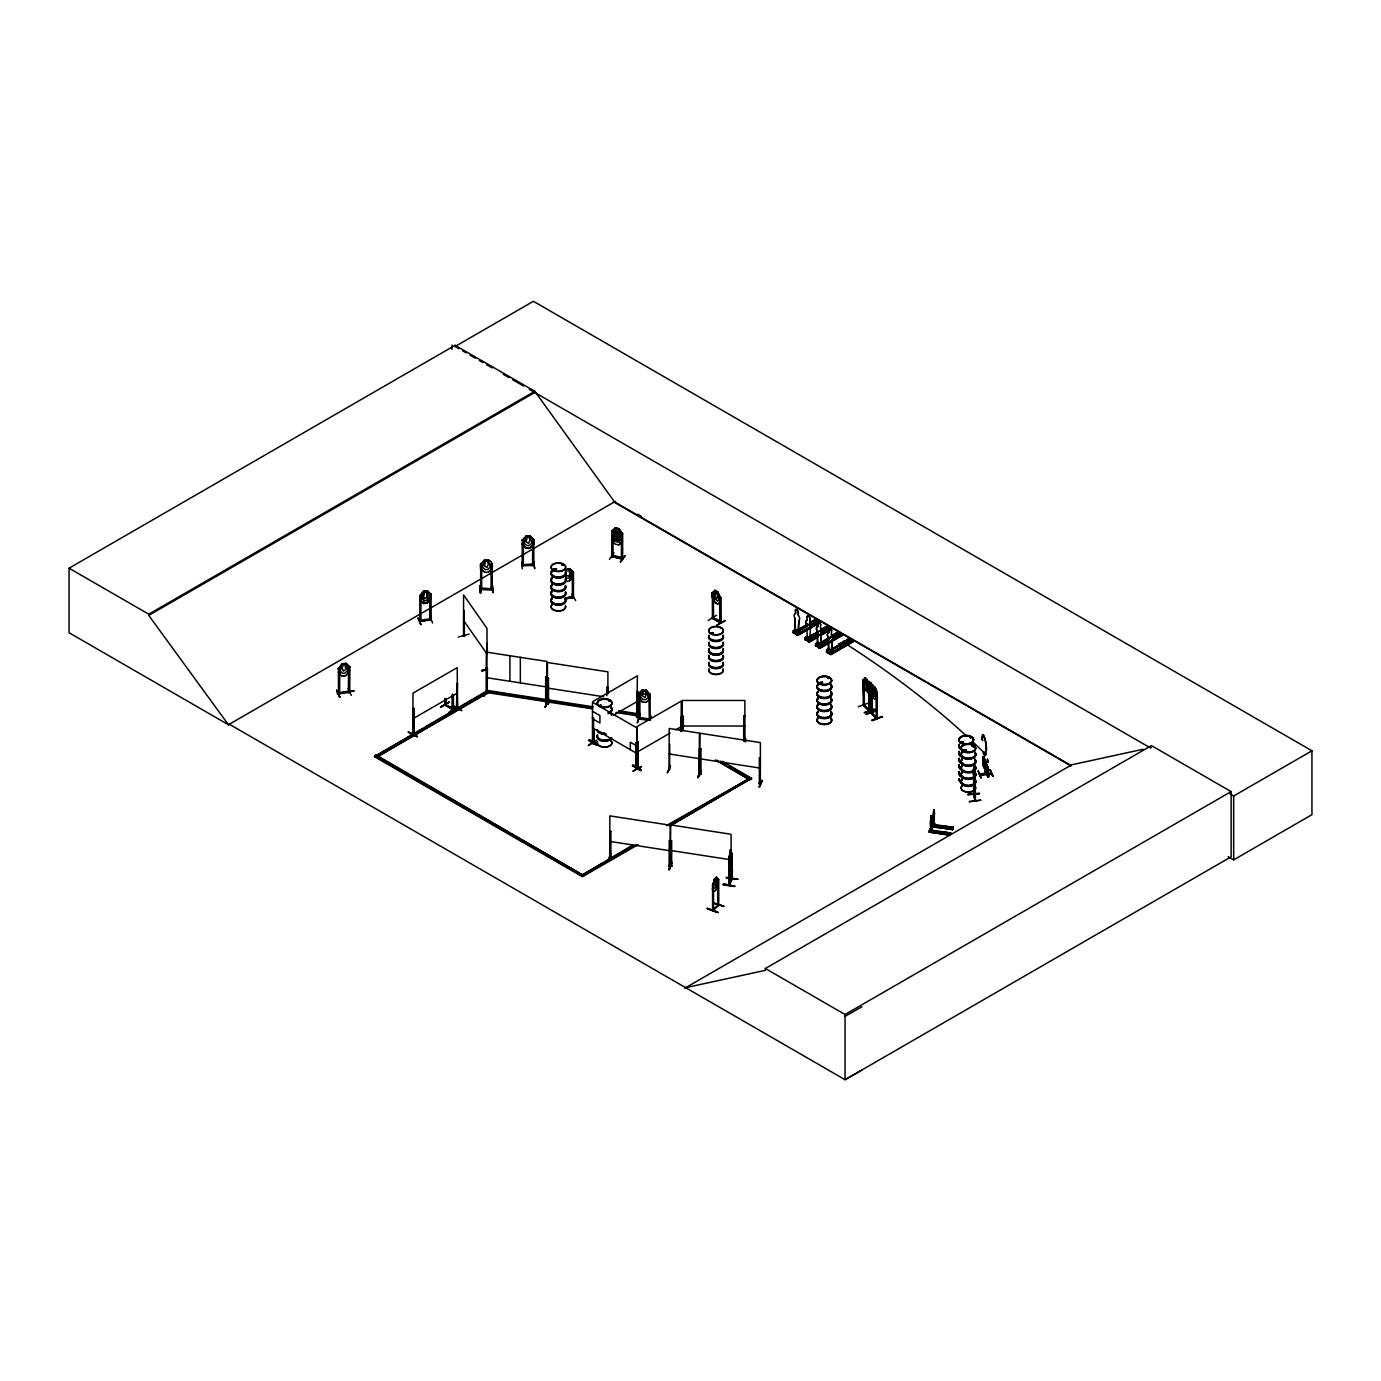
<?xml version="1.0" encoding="UTF-8"?>
<svg xmlns="http://www.w3.org/2000/svg" width="1381" height="1381" viewBox="0 0 1381 1381"><rect width="100%" height="100%" fill="white"/><g stroke="black" fill="none" stroke-linecap="round" stroke-linejoin="round"><path stroke-width="1.5" d="M973.657 769.959L974.002 766.938L973.691 795.093L973.57 769.269M931.657 818.501L931.571 829.843L931.467 815.446M933.349 825.648L934.35 814.341M934.195 824.215L934.35 813.236M973.536 794.351L974.123 794.04M929.914 829.584C930.276 828.652 929.465 829.808 930.242 829.929L950.784 833.192L930.086 830.516M930.224 829.377L931.001 829.36M932.313 823.956C936.025 822.783 932.848 823.525 932.814 823.887M932.21 825.51L932.21 823.508L933.314 824.043M929.914 829.48L930.086 828.635M930.552 822.316L930.759 817.12M930.708 829.446L932.33 829.152L932.33 830.257M932.658 823.456L932.693 824.871L953.045 828.307L953.322 827.236L951.25 826.926L950.232 829.101M933.176 816.672L933.849 810.008M870.962 712.993L870.979 687.306L871.929 687.824M798.132 632.619L798.874 620.535A3.919 2.261 60 0 0 798.304 615.184L798.304 611.731L798.304 615.184M798.304 632.515L798.874 620.535M809.767 639.334L810.509 627.25A3.919 2.261 60 0 0 809.939 621.899L809.939 618.446A1.951 1.122 60 0 0 808.558 616.064A1.951 1.122 60 0 0 807.177 616.858L807.005 616.962A1.951 1.122 60 0 1 808.386 616.15A1.951 1.122 60 0 1 809.767 618.55L809.767 622.002A3.919 2.261 60 0 1 810.336 627.354M820.487 645.531L821.056 633.551A3.919 2.261 60 0 0 820.487 628.182L820.659 624.644A1.951 1.122 60 0 0 819.278 622.244A1.951 1.122 60 0 0 817.897 623.038L817.897 626.491A3.919 2.261 60 0 0 817.328 631.186L817.897 644.254L819.123 643.287M820.659 645.428L821.229 633.447A3.919 2.261 60 0 0 820.659 628.096L820.487 628.182M831.431 651.849L832.001 639.869A3.919 2.261 60 0 0 831.431 634.518L831.604 630.962A1.951 1.122 60 0 0 830.223 628.562A1.951 1.122 60 0 0 828.842 629.356L828.842 632.809A3.919 2.261 60 0 0 828.272 637.504L829.17 650.468M831.431 634.518L831.604 634.414A3.919 2.261 60 0 1 832.173 639.766L831.604 651.746L827.944 649.433M984.618 761.88L984.981 774.344L985.102 762.433M984.929 774.292L985.343 760.292L984.86 762.208M973.881 771.064L974.175 768.319M720.174 621.519C702.152 614.338 724.507 620.518 719.76 622.676L719.639 596.713L720.623 597.49M729.72 857.515L730.048 853.32M339.657 668.335L338.466 668.542M612.698 531.271L611.628 531.012L615.287 527.784L618.93 528.681L622.486 533.687M421.153 595.625L419.841 595.643L419.824 621.45L420.998 620.104M430.216 594.158L430.233 620.052L429.974 594.21L431.01 594.072L431.269 598.37L427.454 602.962L423.604 603.514L419.772 599.941L423.674 603.411M731.447 878.385C734.088 876.538 726.734 886.498 729.651 884.686L730.169 853.337M728.892 884.289L732.068 878.471M728.771 863.643L729.841 865.628L730.825 851.248L729.254 858.568L729.254 885.359L732.293 878.851L732.189 853.32M723.23 884.807L734.744 886.188L723.385 883.944M734.571 886.516L723.23 884.824M931.243 815.653L930.742 817.414M930.587 821.712L930.759 820.383M713.563 909.268C709.057 913.307 721.642 902.363 717.792 904.503M796.802 630.375L795.335 631.549L794.886 630.616M806.677 637.418L807.125 638.264L806.936 637.262M816.982 643.736L819.071 643.667L817.207 643.684M829.17 650.054L828.03 649.83M828.41 649.899L830.016 650.054M795.249 631.514C796.216 627.44 795.767 637.211 796.112 630.806L794.852 630.081L794.852 632.878L796.112 633.603M795.629 631.376L796.043 630.72M796.026 631.082L796.509 629.995L796.06 630.841M806.797 638.177L808.437 637.09M807.264 638.108L807.522 637.055M807.989 636.865L807.747 640.335L806.487 639.593L806.487 636.796L806.28 639.714M817.259 643.839L818.398 643.995M463.93 635.692L464.448 635.588M463.964 610.367L464.448 636.52L463.481 636.037L464.413 635.881M730.687 857.135L730.048 860.121L729.72 859.293M973.501 794.489L974.969 801.066L974.813 774.845M974.813 800.393L975.418 801.015L975.228 774.81M975.349 775.414L973.881 766.938L974.019 794.455L975.4 799.962M728.805 885.135L728.771 859.655L729.841 853.475M729.859 853.544L728.736 859.69M730.704 863.384L731.792 857.169M983.168 756.684L983.738 765.972M983.427 757.323L983.479 765.454L983.997 757.254M929.378 832.07L949.99 834.935M952.597 829.342L931.778 826.908L932.054 826.062L952.579 829.377M932.572 825.148L953.322 827.461L932.779 824.25L931.795 826.891M949.662 835.66L950.715 832.881L948.626 832.553L947.625 834.745M932.002 831.103L950.456 833.917L950.715 832.881M952.251 830.067L952.527 829.221L932.123 826.149M713.528 909.509L718.776 905.038L718.69 879.473L716.342 877.108L714.357 879.093L713.425 884.099L713.563 910.269L712.596 909.63M974.347 775.052L973.881 772.859M707.573 908.974C739.456 920.16 685.149 900.516 717.775 911.943M717.723 912.427L707.624 908.543M933.452 810.82L933.78 809.836M933.521 811.804L933.193 817.172M865.904 678.848L865.179 683.491L866.439 686.34L867.095 685.408M863.885 704.293L863.263 705.277L868.942 711.025C871.687 706.52 865.197 684.493 870.289 683.371L870.945 687.479L872.93 685.2L870.859 687.341M869.063 711.042L869.167 711.111C874.933 701.824 860.432 657.494 870.617 692.623L871.894 691.467C870.168 664.762 873.016 710.576 873.603 686.495M712.976 884.203L712.872 910.821L718.672 905.09M553.798 569.645L553.367 569.645A7.319 4.229 0 0 1 556.474 568.627M553.47 569.697L554.765 570.129L554.489 568.92M599.596 705.708L600.234 705.104L599.924 706.174M608.589 700.771L609.159 700.478M711.042 633.119L713.269 632.947M720.14 627.906L720.571 628.269M819.382 683.232L820.677 682.318L821.471 683.405M819.865 682.559L820.124 683.44M828.048 678.434L829.17 678.071M840.528 644.495L840.856 645.497M843.049 645.151L842.445 644.047L840.856 644.426M941.549 832.001L941.031 832.916M961.4 742.115L963.161 742.719M943.948 827.461L943.775 826.494M942.533 832.916L941.031 832.415M963.213 742.063L962.592 741.683M966.286 750.159A7.423 4.281 0 0 1 964.37 750.004L963.334 750.832A7.319 4.229 0 0 1 966.458 749.814M965.215 751.16L965.267 751.299M965.561 751.005L963.662 750.366M970.049 737.851L970.601 737.886M970.256 737.609L970.688 737.35M972.207 746.361L972.656 745.533L972.828 746.465M638.661 693.694L642.441 689.827L646.377 690.137L650.244 694.557L650.244 698.613M638.678 697.612L642.424 702.066L646.377 702.29M642.441 689.827L640.577 696.887L643.132 699.494L645.669 699.684L648.19 697.474L646.377 690.137M643.736 690.638L645.013 690.742L646.308 694.298L645.013 697.543L642.493 695.782L643.753 690.569M646.308 702.187L650.261 698.544M642.493 689.948L638.54 693.659L650.261 694.488M983.22 756.684L988.175 768.181L983.669 756.425M983.22 765.195C997.065 795.266 979.284 759.343 984.066 765.765M638.851 719.225L650.278 719.829L638.626 719.156L638.799 693.383L639.904 693.607L639.921 719.259L639.748 718.016L638.626 718.224L650.175 718.931M639.386 715.548C634.172 731.826 640.111 716.394 639.368 716.118L615.961 712.492M639.869 718.034L650.071 718.845L650.106 720.14L650.175 694.298L649.174 694.505M648.966 694.488L649.277 719.708M650.347 719.501L651.159 716.152M670.527 766.248L667.265 772.842L670.268 766.3M731.36 853.458L731.498 879.473M973.881 779.091L974.365 781.37L974.951 779.454M458.268 637.055L469.143 634.069M795.888 630.34L794.99 631.272M835.729 633.43C847.986 638.937 829.739 634.017 838.025 632.101L842.514 635.381L819.969 648.362L815.567 645.393L815.567 643.736L817.845 642.424L818.277 646.636L817.949 643.563L819.019 643.581M829.221 650.261C828.565 658.444 831.725 644.927 826.511 650.054L827.34 652.419M829.152 649.709L829.653 649.363M930.915 816.119L931.571 818.277M930.224 830.085L929.292 832.277M408.396 732.275C435.671 745.533 390.478 722.349 416.786 736.936M588.617 740.44C606.294 752.766 592.57 737.696 588.617 740.458M588.996 740.147L597.421 744.946M632.394 765.747C636.209 762.778 650.158 778.28 632.446 765.644M868.045 684.596L869.012 681.575M871.894 688.394L872.965 685.339M566.02 573.408L567.228 569.732L568.454 569.524L569.697 572.77M712.51 889.191L714.357 879.093L716.446 877.142L717.274 883.288L714.702 888.276L713.425 887.137M712.596 910.562L712.579 885.1L714.495 879.196M423.674 595.435L424.865 591.741M929.568 829.411L929.586 831.138M828.79 649.847L828.79 650.762M858.343 706.744L868.563 702.964M866.094 714.012L876.21 710.973M616.496 528.716L615.305 533.739L617.635 535.88L618.826 534.602L617.67 529.009M616.444 532.842L615.305 537.796L617.635 539.936L618.826 536.881L617.635 533.135L616.392 532.911M573.443 596.678C571.32 596.04 572.666 598.767 572.355 596.903M573.46 597.576L573.46 571.993L569.714 568.592L565.917 569.265L565.951 581.487L569.749 580.814L573.339 576.032M807.143 637.297L805.175 639.058L805.175 637.729L807.453 636.417M338.466 693.158C379.93 687.98 325.502 692.969 339.605 693.918M349.686 692.347L338.259 693.849L339.243 693.659M342.091 663.898L340.33 671.373L342.816 673.393L345.302 673.013L347.753 670.217L345.923 663.294L342.091 663.898L338.31 668.525M423.57 591.292L421.792 598.75L424.295 600.804L426.798 600.442L429.249 597.68L429.249 594.641L427.437 590.74L423.57 591.292L419.772 595.902L423.604 591.361L427.454 590.809L431.269 594.313L430.285 594.451M729.168 859.086L729.013 884.686M487.269 667.99L486.233 667.834L487.269 667.99L487.234 693.59L487.372 667.765M484.075 696.387L487.562 689.879M487.389 692.899L486.388 692.209L487.493 693.331L486.147 693.4L486.336 652.091L546.79 661.43L546.807 702.756L545.909 702.308M545.668 677.035L546.79 676.966L545.668 677.035L545.668 702.584L546.911 702.532L545.909 701.41M547.325 703.844L547.446 678.019L548.464 678.175L548.481 703.965M548.464 678.175L547.342 678.244M545.564 701.669L546.911 701.6M548.671 700.236C537.692 722.522 556.923 683.647 545.184 706.796M547.446 703.844L548.585 703.74L547.342 703.792L547.446 662.483L607.899 671.839L607.899 693.521M548.481 703.309L547.239 702.877M606.863 687.22L607.899 687.375L606.863 687.22L606.76 695.644M670.32 840.753L670.182 866.595L670.32 825.234L609.867 815.878L609.729 857.238L609.867 831.414L610.885 831.552L610.903 857.359L609.901 856.013M610.885 831.552L609.763 831.638M610.592 853.613L608.123 860.19M609.66 856.272L610.885 856.185M760.292 783.579L759.136 783.717L760.344 783.942L760.379 742.581L699.925 733.242L699.787 774.603L699.925 748.761L700.944 748.916L700.961 774.05M700.944 748.916L699.822 748.985M670.527 840.666C674.118 840.649 666.902 840.546 670.217 840.977M697.698 777.538L701.168 770.598M701.237 770.598L698.199 777.538M699.925 773.653L700.944 773.533M669.06 865.697L671.667 865.455M668.974 869.357L671.943 862.814M668.887 868.856L671.943 862.279L668.991 869.65M669.509 869.754L671.787 862.711M670.51 865.041L671.667 866.388L671.649 840.597M759.343 757.962L760.379 758.117L759.343 757.962L759.343 783.787M817.897 644.392L818.122 643.546M762.536 780.558L758.963 787.066L762.019 780.438M762.088 780.472L759.585 787.153M730.963 850.023L729.945 849.867L729.945 853.976M726.354 877.919L737.868 879.265L726.51 877.505M729.928 874.242L731.084 875.589L731.067 860.052M729.72 878.247L732.62 871.67M726.371 877.384L737.851 879.231M431.01 594.072L431.217 619.827L430.233 619.12M449.084 702.394L440.435 707.003M708.211 620.466L716.584 615.27M669.612 769.821L669.716 744.031M699.321 748.865L699.218 774.482L699.425 733.121L669.198 728.443L669.112 769.821M697.957 777.106L700.944 770.512M701.237 771.133L697.647 777.589L700.927 771.03M336.705 690.241L339.812 697.267L336.774 690.189M336.671 690.655L339.812 697.267M588.41 745.619L596.661 740.268L588.41 745.101M592.535 708.073L488.253 691.933L377.617 756.615L488.253 692.744L488.839 690.673L593.14 706.796M425.78 726.941L486.63 691.812L488.253 692.744L488.839 690.673M639.368 716.118L639.955 714.84L620.811 711.888M929.309 830.844L931.398 831.155L929.309 830.844L929.24 832.122L949.835 835.281M931.571 829.843L930.742 831.276L930.431 822.783M933.936 825.7L931.933 825.199L931.847 826.477L952.476 829.601M932.244 830.205L931.312 832.432L931.398 831.155M934.868 824.578L933.936 826.805L934.005 825.527M943.327 831.949L941.238 831.414L940.237 833.589M945.933 826.321L943.862 825.769L942.843 827.961M943.327 831.742L942.308 833.917M945.933 826.097L944.915 828.272M947.245 832.57L945.174 832.018L944.155 834.21M949.852 826.926L947.78 826.39L946.762 828.565M947.245 832.346L946.227 834.521M949.852 826.701L948.851 828.893M952.389 829.808L953.322 827.236M418.288 617.963L420.601 624.626M592.414 743.392L593.623 743.617L593.519 718.068L592.484 717.792L593.519 718.068M615.287 527.974L613.509 534.551L615.891 537.554L618.239 538.141L620.587 536.294L620.587 533.256L618.826 528.854L615.339 527.905M618.774 532.962L615.236 532.099L613.509 535.569L613.509 538.607L615.891 541.611L618.239 542.181L620.587 540.351L618.878 532.807L622.434 537.813L618.878 540.903L615.236 540.006L611.628 535.068L615.236 531.909L618.878 532.807M480.277 586.096L480.692 592.95L479.742 586.183M480.105 592.898L479.794 586.114M521.88 562.084L522.225 568.799M446.08 704.431L444.855 704.068L445.787 704.603M452.364 708.453L453.469 708.66L445.787 704.862M452.329 694.401L452.226 709.299L453.451 709.627L453.365 694.678M713.217 617.877L712.285 617.376L713.511 618.636L713.425 599.423M712.285 618.308L720.589 623.073L720.502 597.472L717.844 591.845L714.944 590.274M713.511 617.704L712.579 617.186M609.418 559.391L614.027 552.814M983.548 765.626L983.945 766.541M414.076 733.087L412.884 733.363L413.955 733.121M457.577 708.919L456.938 708.367M594.02 741.01L593.053 742.84M636.555 767.974L638.108 767.439L638.005 741.89L636.969 742.167L638.005 741.89M718.69 879.473L717.792 879.887L717.809 905.349M978.162 771.444L981.011 778.073L978.266 771.099M863.28 705.346L863.349 679.745C867.7 673.41 861.071 687.79 866.767 688.774L868.045 687.617M863.177 683.733L863.28 679.642L863.954 705.898L863.177 679.676M871.411 713.476L871.411 711.854L877.246 718.621L877.159 693.038L876.175 692.382M569.697 574.548L568.454 576.326L566.02 575.187M870.945 689.274L870.289 690.189L869.029 687.341M731.654 878.851L731.792 853.113L730.704 851.231M555.3 570.094C555.766 567.954 554.92 571.406 553.746 569.956M562.516 565.278L562.585 564.363M600.2 706.123L600.545 705M609.004 700.823L609.004 701.082M713.148 633.447L711.25 633.327M840.649 644.323L841.133 645.618L842.911 645.065M828.048 678.244L829.308 678.347L828.151 678.399M963.403 742.719L962.419 741.821M970.601 737.834L971.154 737.644M972.949 746.292L972.069 745.999L973.104 745.844M611.576 535.138L615.287 539.936M615.236 532.099L611.697 535.207M618.93 528.681L622.365 533.705L622.399 559.236M611.576 539.194L615.184 544.131L618.878 544.96L622.486 541.801L618.826 544.839M622.555 533.411L621.295 533.101L622.555 533.411L622.503 559.201L611.731 556.578L611.99 530.805M612.663 555.887C613.268 558.097 613.06 554.592 611.921 555.697M612.146 556.319C609.781 552.797 637.401 563.085 613.078 555.956M621.381 558.994L621.571 533.221M624.92 555.455L620.276 562.205L624.989 555.922M349.686 691.432L348.426 692.554L349.635 692.416L349.721 666.764L345.923 663.294L349.617 666.885M349.548 692.399L348.547 692.261M985.309 753.905C988.244 750.971 980.959 751.696 983.893 754.112M338.345 668.594L342.125 663.968M338.466 672.599L342.125 676.12L345.958 675.533L349.583 670.803M423.604 591.361L423.604 603.514L427.437 602.893L431.269 598.37M421.101 620.604L419.738 620.276L431.131 618.671M419.876 621.174L431.01 619.62L430.078 618.74M732.016 879.404L731.93 853.907M491.135 589.549L491.204 588.289L492.275 589.514L492.154 563.724L491.049 563.69L491.118 589.255M522.277 564.725L533.877 564.328L522.398 564.76M532.583 565.502L532.634 539.695L533.756 539.712L533.877 565.485L522.277 565.727L522.294 564.466M744.946 740.889L744.86 700.478L682.266 700.478L682.283 730.601M867.095 687.617L867.095 683.63L868.977 681.437L870.945 683.509L868.873 681.472L866.975 683.664L866.975 687.652L870.962 695.575L872.757 693.417M863.28 683.699L865.127 689.74L867.233 691.691L869.012 689.533M480.502 564.104L480.519 568.23L484.489 572.114C491.636 574.185 496.124 562.844 488.391 559.926L484.42 559.995L480.519 564.173L481.727 564.19M488.391 572.166L492.309 567.971M523.313 565.416L523.485 539.954L522.277 540.109L526.023 535.966L529.993 535.914L533.912 539.971L533.912 544.028L529.993 548.136L526.023 548.119C516.977 537.537 525.384 551.451 529.941 547.964L533.912 544.028M717.757 879.421L717.74 905.487M712.579 885.1L713.459 884.686L712.389 885.1M714.357 891.246L716.428 889.226C720.917 871.307 716.549 898.496 712.389 889.157M713.494 903.209L723.972 906.264L713.545 903.07M796.354 630.133L795.456 631.29M872.032 713.356L871.929 694.211M456.507 709.057L457.508 708.902L457.215 667.627L412.971 693.176L412.884 734.295M594.296 742.201L594.227 728.926M636.606 716.446L637.159 716.549M637.677 717.119L637.815 716.066M638.091 767.491L637.798 766.3M712.268 596.73L714.944 602.427L717.757 604.049L714.995 602.358L712.182 596.782L712.182 592.725L715.047 590.222L713.632 596.644L717.274 601.149L719.069 599.768L717.844 591.845M717.757 604.049L720.519 601.46M553.505 569.317L554.144 570.008M554.489 569.783L554.316 569.265M562.119 565.105L563.085 564.57M562.119 564.725L562.585 565.002M563.137 565.174L562.516 564.397M601.218 705.674L600.148 706.278M711.18 632.791L712.561 632.619M713.304 633.119L712.354 633.189M821.039 632.722L821.039 631.652M821.039 632.981L821.039 631.928M842.703 645.497L842.703 644.167M819.865 682.956L821.177 683.077M821.281 683.526L820.677 682.525M963.213 742.857L963.109 741.839L962.056 742.426M963.489 750.504L965.043 751.402M964.283 750.453L965.164 750.746L964.473 750.107M944.172 827.34L945.139 827.098M941.549 832.967L942.533 832.743M480.778 589.411C511.488 591.776 474.356 585.63 481.606 589.739L481.71 563.88L480.674 564.139M523.295 564.743L523.382 565.692M744.825 740.872L743.668 740.613L744.739 740.544M718.258 905.504L718.293 879.196M712.993 909.233L713.114 910.114M975.349 800.98L973.95 794.386M546.807 701.824L546.669 702.791M700.909 773.809L699.925 774.586M610.851 856.444L610.765 857.394M610.851 857.377L609.763 857.187M760.344 783.01L759.136 783.717M670.32 865.628L669.077 866.405L669.284 840.597M807.54 624.212L792.867 632.705L805.33 625.731M813.374 620.518L817.535 623.245L813.374 620.846L815.653 619.206L812.252 621.743M795.491 629.512L793.212 630.824L794.265 633.534M797.493 631.186L816.741 620.57L812.425 622.054M819.019 621.45L819.831 622.089L819.019 621.45L810.043 626.629M815.653 619.206L819.865 622.123L797.044 635.122L797.355 633.223L799.634 631.911L799.634 633.568L795.249 630.737M807.177 637.642L804.605 639.507M825.027 627.233C836.938 633.844 819.244 626.318 827.34 626.456L809.698 636.417M805.313 639.886L818.07 633.275L805.9 640.266M810.008 636.227L828.099 626.715M808.765 641.889L807.868 641.336L829.739 629.632M830.93 628.735L827.305 625.921M808.662 641.802L808.99 639.938L811.268 638.626L811.268 640.283L806.59 637.798M815.584 645.618L839.044 633.43M818.95 647.534L829.308 641.544M841.374 634.345L832.519 639.627L841.374 634.345L842.496 635.398M829.273 641.336C826.442 640.749 816.016 651.659 819.71 646.135L821.988 644.823L821.988 646.481L817.448 643.909M819.399 648.017L842.168 634.5M841.858 635.018L838.025 632.446L815.222 645.6M848.745 639.04C841.012 638.989 858.516 646.118 846.691 639.748M826.977 652.384L849.764 639.23L826.718 652.264L827.633 652.764M848.97 638.419L853.458 641.699L830.93 654.68L826.166 651.936L849.764 639.23M848.97 638.764L852.906 641.423M413.713 708.263L414.076 734.019L414.007 708.436M456.386 709.195L457.215 683.146L457.508 708.971M456.679 709.351L457.508 683.319M453.382 706.226L461.686 710.594M413.005 733.242L414.093 733.259M637.107 717.464L637.435 691.329L637.729 717.153M636.9 717.533L637.729 691.501M593.45 742.667L592.518 742.495M593.191 701.358L637.435 675.81L636.606 717.378M593.226 743.772L593.105 741.562M635.985 742.926L637.021 743.185L635.985 742.926L636.71 768.958L636.727 727.822L592.484 702.273L592.484 743.444M680.488 731.412L681.23 716.618L681.524 731.153M680.781 731.585L681.524 716.791M637.729 766.351L636.883 766.835L637.798 766.576M635.899 767.75L637.435 767.888L637.262 742.339M636.814 768.009L637.798 767.232M641.198 766.455L632.843 771.271L641.509 766.628M229.453 724.283L228.556 724.818L69.05 632.722L69.05 568.195L455.109 345.302L534.81 391.306L614.51 501.855L1070.827 765.316M455.109 345.302L455.109 346.493L533.394 301.3L1311.95 750.798L1311.95 814.669L1233.665 859.862L1228.072 856.617M69.05 568.195L148.751 614.2L534.81 391.306M861.951 1070.068L845.051 1079.7L229.35 724.231L228.435 724.749L148.751 615.391L534.81 392.497M228.435 724.749L615.408 501.338M412.971 718.724L457.215 693.176M440.85 707.314L449.153 701.997L440.85 706.779M445.7 705.484L445.994 698.924M452.519 708.436L445.217 704.828M457.508 706.865L449.153 712.113L457.56 707.314M452.588 708.16L453.072 709.748L445.373 704.914M376.098 754.941L374.475 756.667L486.63 691.018L488.253 691.933M377.842 754.613L422.103 729.064M712.182 592.725L713.425 593.036L712.389 592.777L712.423 618.395M719.846 597.006L720.796 597.3L720.882 622.9L712.579 618.101M724.939 620.483L716.584 625.386L725.336 620.794M613.475 715.203L637.435 701.358M795.542 613.578L795.542 610.143L795.542 613.578A3.919 2.261 60 0 0 794.955 618.274L795.542 630.927M794.955 618.274L795.18 631.428M806.608 625.006L806.435 625.092A3.919 2.261 60 0 1 807.005 620.397L807.177 620.311A3.919 2.261 60 0 0 806.608 625.006L807.333 637.78M793.212 630.824L795.801 629.701M807.54 623.884L805.261 625.524M811.855 621.398L809.577 622.71L813.72 625.11C822.006 624.091 803.535 618.567 815.998 623.78M820.09 622.486L797.579 635.415L820.159 622.468L815.653 619.534L809.577 623.038L813.72 625.11M793.505 633.085L805.624 626.076M793.678 633.171L816.464 620M794.852 632.878L794.645 630.202L799.306 633.05L799.634 631.911M797.683 631.497L816.741 620.57M793.523 631.013L793.523 632.343L797.027 634.362L797.027 633.033L799.306 631.721M806.918 628.424L796.216 634.621L797.389 635.105M809.421 627.595L811.7 626.611M817.535 622.917L819.813 621.588M797.027 635.087L819.831 621.916M820.659 624.644L820.487 624.747A1.951 1.122 60 0 0 819.106 622.348A1.951 1.122 60 0 0 817.725 623.142L817.725 626.594A3.919 2.261 60 0 0 817.155 631.29L817.345 644.185M817.776 632.912L805.088 639.8L804.847 637.556L807.125 636.227L806.849 637.729M821.212 629.425C833.468 634.949 815.222 630.029 823.49 628.113L827.651 630.841L823.49 628.113M807.488 637.78L806.487 636.796M820.97 630.979L828.151 626.922M821.419 631.238L828.376 627.285L821.505 631.29M805.175 639.058L808.679 641.095L808.679 639.766L811.268 638.626M807.868 641.336L830.654 628.165M807.971 641.423L818.605 635.364M821.799 633.43L830.361 628.39M808.42 641.664L818.881 635.709M829.256 629.719L821.056 634.639M809.042 641.82L817.673 636.831M821.125 634.828L829.774 629.84M817.966 637.176L809.301 642.182L804.847 639.213M821.315 635.139L831.794 629.201L827.305 626.249M831.604 630.962L831.431 631.065A1.951 1.122 60 0 0 830.05 628.666A1.951 1.122 60 0 0 828.669 629.46L828.669 632.912A3.919 2.261 60 0 0 828.099 637.608L828.358 650.261M815.567 643.736L818.173 642.614M831.932 635.623C844.188 641.129 825.942 636.227 834.21 634.293L838.371 637.021L834.21 634.293M836.61 634L815.808 645.98M816.62 646.446L828.79 639.455M832.139 637.418L837.421 634.466M815.878 643.926L815.878 645.255L819.382 647.275L819.382 645.945L821.988 644.823M636.969 752.196L670.165 733.035M675.689 729.841L681.23 726.648M819.209 647.896L842.186 634.811M819.485 648.069L842.22 635.036M826.511 650.054L829.118 648.932M838.578 644.426C850.817 649.933 832.57 645.031 840.856 643.097L844.999 645.825L840.856 643.097M845.155 640.629L849.315 643.356L845.155 640.629C836.886 642.545 855.132 647.465 842.876 641.941A1361.373 735.02 -3 0 1 965.992 735.555M830.982 650.727L850.109 639.783M826.839 650.244L826.839 651.573L830.344 653.593L830.344 652.264L832.622 650.952L832.933 652.799L828.565 650.347M830.344 652.264L832.933 651.141M852.319 640.68L829.895 653.869M831.811 653.178L853.113 640.819M853.13 641.147L830.361 654.335L830.654 652.453M632.791 844.999L582.437 874.864L602.945 863.021M666.35 825.631L748.381 779.057M606.673 860.881L619.741 853.337M623.47 851.179L629.063 847.951M668.214 825.355L746.517 780.127M374.475 755.873L582.437 875.934L636.261 844.861M669.82 825.475L751.609 778.263L669.82 826.287M374.475 756.667L582.437 876.728L638.126 844.585M684.769 988.209L1071.742 764.781L1143.036 749.279M685.667 987.674L765.367 970.342L765.367 968.495L1151.426 745.602L1231.127 791.606L1231.127 856.807L845.051 1079.7L845.051 1014.5L1231.127 791.606M1151.426 747.449L1150.528 747.984L529.251 389.287M1229.97 793.851L1233.665 795.991L1311.95 750.798M845.051 1016.364L861.951 1006.732M638.678 717.999L638.937 718.88M593.934 728.754L594.02 741.942M562.274 565.053L562.758 565.088M819.917 683.077L821.039 683.077M964.818 750.867L963.679 750.522M487.217 692.623L486.267 693.417M547.325 702.618L548.361 702.739M699.804 773.36L700.978 773.481M699.804 774.292L701.065 774.482M760.24 783.01L759.481 782.561M760.24 783.942L760.275 758.342M609.746 856.945L611.006 857.135M669.164 865.197L669.284 866.439M671.494 865.455L671.615 866.422L670.217 866.215M670.51 865.973L671.77 866.163L670.337 866.25L670.631 824.923L731.067 834.262L731.17 857.308L729.893 862.607L729.254 861.606M729.928 875.174L731.188 875.364M730.929 875.589L730.842 874.656M978.214 771.116L980.976 777.693M796.181 630.237L795.508 630.582M985.326 764.729L986.466 764.194M985.292 764.608C985.723 767.508 984.912 777.33 988.744 776.087L987.622 766.99M987.484 776.64L988.779 776.208L988.744 772.946L986.621 766.559L986.621 772.842M866.923 683.56L866.439 679.521M869.012 685.563L867.113 679.573M865.283 689.637L867.113 691.726M871.894 691.432L874.466 696.421L875.727 695.282L875.727 692.244L874.915 687.203L872.827 685.252M872.757 689.447L870.859 683.457M868.908 693.555L867.026 687.583M877.159 693.038L874.812 687.237M872.827 697.405L870.859 691.398L872.827 697.405L874.915 699.356M863.885 705.225L868.994 709.489M869.098 710.438L869.115 685.511M864.316 712.665C867.285 711.146 886.343 705.518 864.351 712.769M876.21 717.464L876.745 717.827M882.166 716.566L872.274 720.675M817.725 643.425L817.845 642.424M611.99 556.353L622.658 558.994M420.877 621.329L420.981 595.522M431.01 619.896L420.083 621.45M573.253 597.68L573.219 571.82L572.217 571.993L572.476 597.818M796.267 630.53L795.732 630.789M712.561 633.413L711.422 633.447M841.133 644.306L842.445 644.306M842.445 645.341L841.133 645.341M945.139 826.77L943.637 827.288M486.923 669.457L487.01 643.304L487.407 652.074M487.51 669.854L481.831 670.821L487.269 669.008M487.286 669.095L481.848 670.303M487.32 669.561L481.865 670.734M339.467 668.421L338.362 668.318L338.518 694.108M668.905 868.839L668.905 869.719M571.734 594.227L575.687 600.562M573.201 596.385L565.209 598.336M565.088 598.111L572.097 596.903M565.088 598.767L573.288 597.317M565.209 598.991L573.339 597.593M445.148 703.913L445.666 705.536M452.519 709.092L452.605 694.246M348.426 692.554L348.513 666.73L349.756 666.833M349.566 666.816L348.444 666.747M342.091 676.051L345.958 675.533M349.428 691.156L348.564 691.657M351.309 695.42L348.185 688.446M424.899 591.81L426.142 591.638L427.402 596.696L424.899 598.629L423.674 597.231M420.842 595.85L419.841 595.643M417.752 618.136L421.17 624.609M432.581 623.004L429.836 615.891M987.329 759.222L988.002 762.312M987.329 760.672L988.33 762.26M985.343 761.069L985.861 766.248L985.654 762.105M984.567 761.742L985.827 761.57M986.138 762.295L984.567 761.483M990.315 769.821L992.507 776.122M985.188 773.222L979.336 774.05L985.62 773.636M991.213 773.187L979.82 775.155M979.94 775.432L991.351 773.912M988.468 774.689L986.517 768.958L988.468 773.636M988.175 775.829L987.778 776.761M988.623 776.105L987.484 774.931M989.78 769.838L993.06 776.415L990.298 769.787M532.807 565.192L532.583 564.57M480.692 588.496L481.848 588.996M339.502 668.145L339.398 694.022L339.605 668.111M820.487 683.578L819.727 683.388M349.307 692.088L349.462 666.591M491.187 564.052L492.154 563.724M974.192 769.062L974.347 773.274M974.485 769.217L974.865 801.032M967.891 794.593L979.543 793.747M967.908 794.748L979.543 793.385L967.908 794.213M969.341 801.463L980.993 800.169L969.427 801.826M420.739 621.001L420.739 620.069M592.76 743.185L592.76 717.637M636.814 768.941L635.899 768.423L636.261 742.754M445.649 705.484L445.7 699.097M453.02 709.748L453.072 694.833M529.993 535.983L526.023 536.052L524.159 543.199L526.748 545.564L529.303 545.53L531.84 543.078L529.941 536.087L533.756 539.712M522.242 540.195L523.313 539.867M532.652 540.04L533.912 539.971M533.722 561.981L534.689 568.748L533.722 561.446M492.724 585.924L493.086 592.76L492.119 586.01M480.553 588.755L492.275 588.582L490.98 588.599M863.66 705.139L869.46 710.852M868.994 710.421L869.46 693.901M871.342 711.854L871.515 712.889M699.218 773.55L699.218 774.482M743.789 715.997L744.86 716.238L743.789 715.997L743.668 740.889M744.946 738.283L745.636 741.666L745.602 738.248M682.266 726.026L744.86 726.026M545.737 701.375L546.772 701.548M759.326 782.526L759.326 783.459M670.078 866.543L669.164 866.129L670.286 866.284M554.696 568.886L553.816 569.749M962.419 741.994L962.592 742.011A7.423 4.281 0 0 0 961.038 742.84M962.143 742.874L962.678 742.874A7.319 4.229 0 0 0 961.107 743.651M941.773 832.156L942.653 832.657M852.06 640.939L829.549 653.869L830.43 654.387L853.095 641.302M871.532 713.494L871.549 687.807M876.745 718.707L871.048 712.976L876.745 718.759L876.624 692.52M480.709 589.704L480.657 563.897M730.808 851.386L731.17 854.269M730.376 852.595L730.687 855.357M734.744 886.188L723.385 883.944M486.336 677.639L546.79 686.978M547.446 688.049L603.721 696.749M618.671 710.749L639.955 714.046L639.368 715.323L618.084 712.026M490.963 691.795L497.35 692.779M501.614 693.435L514.371 695.42M518.635 696.076L531.409 698.061M535.655 698.717L542.043 699.701M554.817 701.669L559.081 702.325M563.327 702.998L567.591 703.654M571.855 704.31L576.101 704.966M580.365 705.622L586.752 706.606M488.253 692.744L592.535 708.867M669.198 753.991L699.425 758.67M699.925 758.79L760.379 768.129M930.604 823.369L930.898 831.293M934.626 825.458L951.026 827.961M929.896 830.464L950.56 833.675M670.631 850.472L728.995 859.5M609.867 841.426L670.32 850.782M600.908 705.328L601.408 705.294M616.444 528.785L617.635 529.078M612.801 531.253L611.835 531.012L611.921 556.629M934.333 812.684L934.143 809.905M729.962 875.45L730.048 859.897M713.494 902.673L723.696 906.454M829.549 649.968L828.842 649.795M712.838 618.153L712.665 592.604M545.478 705.846L548.412 698.89M983.237 765.937L983.289 756.581M633.499 714.012L641.837 718.759M638.091 767.404L637.729 741.735M641.216 770.235L632.809 765.022M453.279 705.829L461.617 710.576M455.109 346.493L458.82 348.633M462.531 350.774L466.243 352.915M469.937 355.055L475.496 358.266M479.207 360.406L482.918 362.547M486.63 364.688L492.188 367.898M503.305 374.32L508.864 377.531M512.575 379.671L523.692 386.076M637.763 514.233L641.492 516.39M613.285 501.683L1071.104 766.006M820.573 631.393L823.335 633.327L820.573 631.721M818.467 643.719L817.207 642.994L817 645.894L818.467 646.515M806.28 636.917L809.939 639.23M817 643.097L821.678 645.963L821.678 644.634M829.429 652.833L827.944 652.229L828.151 649.312L828.945 649.743M793.212 632.498L797.683 635.45M722.453 761.414L751.609 778.263M720.623 761.173L726.095 764.332M729.738 766.438L751.609 779.057M717.188 760.24L750.004 779.989L715.375 759.999M592.535 711.301L599.906 715.565L599.906 723.005L592.535 718.759M636.106 745.55L630.34 742.236L630.34 749.676M592.484 727.822L636.727 753.37M453.072 709.748L444.872 705.087L445.234 698.493M765.367 968.495L845.051 1014.5M375.995 754.889L584.059 875.796L511.643 833.986M377.945 756.805L383.521 760.016M387.232 762.157L474.512 812.546M478.223 814.686L491.222 822.196M494.933 824.336L507.932 831.845M876.745 717.171L876.227 718.275L876.262 692.468M713.028 592.95L713.217 618.809M637.021 768.699L636.969 726.648L681.23 701.099L681.23 730.981M565.951 578.19L569.093 578.311L571.527 575.48L569.697 568.782L573.374 572.114M636.02 767.612L636.555 768.906M719.812 622.658L720.053 601.132M649.07 719.069L648.949 720.002M865.127 677.588L867.199 679.607M872.965 697.284C878.023 703.326 877.798 689.482 874.915 687.203M875.951 710.783L866.094 714.547M882.442 717.343L882.114 716.497L871.998 719.967M864.316 705.121L868.873 709.679M480.519 568.23L484.489 572.045M642.476 701.962L638.557 697.629L638.557 693.573M463.584 620.483L487.027 653.99M872.015 720.381L882.166 716.929M569.714 568.592L569.663 580.659M933.107 817.517L933.521 825.665M427.402 602.876L427.454 590.809M983.738 757.271L988.175 768.181M983.203 757.496L987.778 768.233M983.289 764.988L988.175 776.692M985.879 773.671L986.069 770.149M985.758 773.688L985.861 770.253M828.876 650.313L828.79 648.742M872.861 691.156L874.121 693.987L874.121 687.186M974.675 774.465L974.278 778.349L973.398 772.808L974.002 779.091M973.881 779.022L974.365 781.37M985.292 767.853L986.466 773.826M930.656 823.18L930.397 822.282M613.078 556.612L612.957 531.046M934.523 813.772L934.177 810.095M488.391 559.926L490.238 567.108L487.7 569.542L485.145 569.593L482.556 567.211L484.42 559.995M480.364 585.648L480.692 592.95M745.136 741.597L744.963 737.747L744.98 741.545M682.283 716.238L683.336 715.997L683.336 730.584M1233.665 795.991L1233.665 859.862M987.657 759.17L987.657 760.638M973.398 768.751L973.415 772.842M934.937 823.508L934.937 824.63M932.52 822.972L932.382 825.527M929.896 828.6L929.776 831.172M864.247 688.687L864.316 705.777M832.622 650.952L832.622 652.281M810.958 638.436L810.958 639.766M807.177 616.858L807.005 620.397M649.277 718.776L649.26 719.743M607.795 687.6L607.795 693.745M593.226 718.224L593.329 743.824M545.771 676.811L545.754 702.67M522.26 539.885L522.156 565.658M520.326 657.339L520.326 682.887M509.934 655.733L509.934 681.282M487.027 652.177L487.027 628.441L463.584 594.935L463.515 636.106M451.984 345.06L451.984 349.289M444.941 698.665L444.941 705.156M413.54 732.879L413.42 734.416M413.247 708.867L413.161 734.468M148.751 614.2L148.751 615.391M973.432 742.477A1361.373 735.02 -3 0 1 983.6 752.265M830.792 691.812A7.423 4.281 0 0 1 824.353 698.251A7.423 4.281 0 0 1 817.932 691.812M830.689 692.261A7.302 4.212 0 0 1 824.353 698.596A7.302 4.212 0 0 1 818.035 692.261M830.792 684.769A7.423 4.281 0 0 1 824.353 691.19A7.423 4.281 0 0 1 817.932 684.769M819.106 683.888A7.423 4.281 0 0 1 822.437 682.766M830.689 691.087A7.302 4.212 0 0 1 824.353 697.405A7.302 4.212 0 0 1 818.035 691.087M830.689 685.218A7.302 4.212 0 0 1 824.353 691.536A7.302 4.212 0 0 1 818.035 685.218M819.192 684.337A7.302 4.212 0 0 1 822.472 683.25M830.792 691.449A7.423 4.281 0 0 1 824.353 697.888A7.423 4.281 0 0 1 817.932 691.449M830.792 684.406A7.423 4.281 0 0 1 824.353 690.828A7.423 4.281 0 0 1 817.932 684.406M819.106 683.526A7.423 4.281 0 0 1 822.437 682.404M830.689 684.027A7.302 4.212 0 0 1 824.353 690.362A7.302 4.212 0 0 1 818.035 684.027M819.192 683.163A7.302 4.212 0 0 1 822.472 682.059M830.792 711.905A7.423 4.281 0 0 1 824.353 718.344A7.423 4.281 0 0 1 817.932 711.905M830.689 712.354A7.302 4.212 0 0 1 824.353 718.69A7.302 4.212 0 0 1 818.035 712.354M830.672 717.861A7.285 4.212 0 0 1 824.353 724.162A7.285 4.212 0 0 1 818.053 717.861M830.689 698.821A7.302 4.212 0 0 1 824.353 705.139A7.302 4.212 0 0 1 818.035 698.821M830.706 718.016A7.337 4.229 0 0 1 824.353 724.369A7.337 4.229 0 0 1 818.001 718.016M830.706 718.258A7.337 4.229 0 0 1 824.353 724.611A7.337 4.229 0 0 1 818.001 718.258M830.689 698.234A7.319 4.229 0 0 1 824.353 704.569A7.319 4.229 0 0 1 818.018 698.234M830.792 704.862A7.423 4.281 0 0 1 824.353 711.284A7.423 4.281 0 0 1 817.932 704.862M830.689 711.18A7.302 4.212 0 0 1 824.353 717.499A7.302 4.212 0 0 1 818.035 711.18M830.689 705.311A7.302 4.212 0 0 1 824.353 711.629A7.302 4.212 0 0 1 818.035 705.311M830.792 711.543A7.423 4.281 0 0 1 824.353 717.982A7.423 4.281 0 0 1 817.932 711.543M830.792 704.5A7.423 4.281 0 0 1 824.353 710.922A7.423 4.281 0 0 1 817.932 704.5M830.689 704.12A7.302 4.212 0 0 1 824.353 710.455A7.302 4.212 0 0 1 818.035 704.12M974.779 759.585A7.423 4.281 0 0 1 968.357 766.006A7.423 4.281 0 0 1 961.918 759.585M974.693 760.016A7.319 4.229 0 0 1 968.357 766.351A7.319 4.229 0 0 1 962.005 760.016M974.693 765.989A7.337 4.229 0 0 1 968.357 772.342A7.337 4.229 0 0 1 962.005 765.989M974.779 752.524A7.423 4.281 0 0 1 968.357 758.963A7.423 4.281 0 0 1 961.918 752.524M963.109 751.644A7.423 4.281 0 0 1 966.424 750.539M974.693 758.842A7.319 4.229 0 0 1 968.357 765.178A7.319 4.229 0 0 1 962.005 758.842M974.693 752.973A7.319 4.229 0 0 1 968.357 759.308A7.319 4.229 0 0 1 962.005 752.973M963.178 752.093A7.319 4.229 0 0 1 966.458 751.005M974.779 759.222A7.423 4.281 0 0 1 968.357 765.644A7.423 4.281 0 0 1 961.918 759.222M974.779 752.162A7.423 4.281 0 0 1 968.357 758.601A7.423 4.281 0 0 1 961.918 752.162M963.109 751.281A7.423 4.281 0 0 1 966.424 750.176M974.693 751.782A7.319 4.229 0 0 1 968.357 758.134A7.319 4.229 0 0 1 962.005 751.782M974.779 779.678A7.423 4.281 0 0 1 968.357 786.1A7.423 4.281 0 0 1 961.918 779.678M974.693 780.11A7.319 4.229 0 0 1 968.357 786.445A7.319 4.229 0 0 1 962.005 780.11M974.658 785.634A7.268 4.195 0 0 1 968.357 791.934A7.268 4.195 0 0 1 962.056 785.634M974.658 766.593A7.285 4.212 0 0 1 974.658 770.805M973.501 771.668A7.285 4.212 0 0 1 963.921 772.031A7.285 4.212 0 0 1 962.039 766.593M974.658 786.031A7.285 4.212 0 0 1 968.357 792.331A7.285 4.212 0 0 1 962.039 786.031M974.779 772.618A7.423 4.281 0 0 1 968.357 779.057A7.423 4.281 0 0 1 961.918 772.618M974.693 778.936A7.319 4.229 0 0 1 968.357 785.271A7.319 4.229 0 0 1 962.005 778.936M974.693 773.067A7.319 4.229 0 0 1 968.357 779.402A7.319 4.229 0 0 1 962.005 773.067M974.779 779.316A7.423 4.281 0 0 1 968.357 785.737A7.423 4.281 0 0 1 961.918 779.316M974.779 772.255A7.423 4.281 0 0 1 968.357 778.694A7.423 4.281 0 0 1 961.918 772.255M974.693 771.875A7.319 4.229 0 0 1 968.357 778.228A7.319 4.229 0 0 1 962.005 771.875M961.141 743.116A7.285 4.212 0 0 0 973.329 741.217A7.285 4.212 0 0 0 964.404 736.073A7.285 4.212 0 0 0 961.141 743.116A7.423 4.281 0 0 1 962.574 742.512M962.574 749.935A7.423 4.281 0 0 1 959.122 745.119M972.725 744.083A7.423 4.281 0 0 1 973.709 746.223M961.107 749.624A7.319 4.229 0 0 1 959.225 745.55M972.638 744.532A7.319 4.229 0 0 1 973.605 746.638M962.574 749.572A7.423 4.281 0 0 1 959.122 744.756M972.725 743.72A7.423 4.281 0 0 1 973.467 746.983M972.638 743.341A7.319 4.229 0 0 1 973.363 746.551M961.107 748.45A7.319 4.229 0 0 1 959.225 744.359M959.95 743.341A7.319 4.229 0 0 1 962.626 741.804M961.107 756.684A7.319 4.229 0 0 1 959.225 752.593M962.574 756.995A7.423 4.281 0 0 1 959.122 752.162M962.574 756.633A7.423 4.281 0 0 1 959.122 751.799M961.107 755.493A7.319 4.229 0 0 1 959.225 751.419M962.626 763.261A7.337 4.229 0 0 1 959.208 758.497M962.626 763.02A7.337 4.229 0 0 1 959.208 758.273M962.626 763.538A7.337 4.229 0 0 1 959.208 758.773M961.107 768.544A7.319 4.229 0 0 1 959.225 764.453M961.107 776.778A7.319 4.229 0 0 1 959.225 772.687M962.574 777.089A7.423 4.281 0 0 1 959.122 772.255M962.574 776.726A7.423 4.281 0 0 1 959.122 771.893M962.574 770.028A7.423 4.281 0 0 1 959.122 765.212M962.574 769.666A7.423 4.281 0 0 1 959.122 764.85M961.107 769.718A7.319 4.229 0 0 1 959.225 765.644M961.107 775.587A7.319 4.229 0 0 1 959.225 771.513M962.626 783.355A7.337 4.229 0 0 1 959.208 778.591M961.124 782.267A7.302 4.212 0 0 1 958.984 779.281M961.124 763.227A7.302 4.212 0 0 1 958.984 760.24M723.074 648.846A7.268 4.195 0 0 1 716.048 654.128A7.268 4.195 0 0 1 709.023 648.846M723.109 636.278A7.302 4.212 0 0 1 716.048 641.595A7.302 4.212 0 0 1 708.988 636.278M723.109 635.105A7.302 4.212 0 0 1 716.048 640.404A7.302 4.212 0 0 1 708.988 635.105M723.109 643.339A7.302 4.212 0 0 1 716.048 648.638A7.302 4.212 0 0 1 708.988 643.339M723.212 642.907A7.423 4.281 0 0 1 716.048 648.293A7.423 4.281 0 0 1 708.885 642.907M723.212 642.545A7.423 4.281 0 0 1 716.048 647.931A7.423 4.281 0 0 1 708.885 642.545M723.109 642.148A7.302 4.212 0 0 1 716.048 647.465A7.302 4.212 0 0 1 708.988 642.148M723.212 635.847A7.423 4.281 0 0 1 716.048 641.25A7.423 4.281 0 0 1 708.885 635.847M723.212 635.484A7.423 4.281 0 0 1 716.048 640.888A7.423 4.281 0 0 1 708.885 635.484M723.126 649.502A7.337 4.229 0 0 1 716.048 654.836A7.337 4.229 0 0 1 708.971 649.502M723.126 649.001A7.337 4.229 0 0 1 716.048 654.335A7.337 4.229 0 0 1 708.971 649.001M723.092 668.939A7.285 4.212 0 0 1 716.048 674.239A7.285 4.212 0 0 1 709.005 668.939M723.109 656.372A7.302 4.212 0 0 1 716.048 661.689A7.302 4.212 0 0 1 708.988 656.372M723.109 655.198A7.302 4.212 0 0 1 716.048 660.498A7.302 4.212 0 0 1 708.988 655.198M723.109 663.432A7.302 4.212 0 0 1 716.048 668.732A7.302 4.212 0 0 1 708.988 663.432M723.212 663.001A7.423 4.281 0 0 1 716.048 668.387A7.423 4.281 0 0 1 708.885 663.001M723.212 662.638A7.423 4.281 0 0 1 716.048 668.024A7.423 4.281 0 0 1 708.885 662.638M723.109 662.241A7.302 4.212 0 0 1 716.048 667.558A7.302 4.212 0 0 1 708.988 662.241M723.212 655.94A7.423 4.281 0 0 1 716.048 661.344A7.423 4.281 0 0 1 708.885 655.94M723.212 655.578A7.423 4.281 0 0 1 716.048 660.981A7.423 4.281 0 0 1 708.885 655.578M723.126 669.319A7.337 4.229 0 0 1 716.048 674.653A7.337 4.229 0 0 1 708.971 669.319M610.937 707.849A7.319 4.229 0 0 1 608.261 713.614M610.937 706.658A7.319 4.229 0 0 1 608.261 712.441M611.023 707.417A7.423 4.281 0 0 1 608.313 713.269M611.023 707.037A7.423 4.281 0 0 1 608.313 712.907M611.023 714.098A7.423 4.281 0 0 1 611.766 715.134M610.937 713.718A7.319 4.229 0 0 1 611.679 714.737M611.679 738.196A7.319 4.229 0 0 1 602.703 741.183A7.319 4.229 0 0 1 597.524 736.004M611.766 737.799A7.423 4.281 0 0 1 602.686 740.837A7.423 4.281 0 0 1 597.438 735.59M611.023 738.472A7.423 4.281 0 0 1 601.753 740.285A7.423 4.281 0 0 1 597.438 735.227M610.92 738.024A7.302 4.212 0 0 1 601.805 739.819A7.302 4.212 0 0 1 597.541 734.83M610.92 740.907A7.302 4.212 0 0 1 605.551 747.207A7.302 4.212 0 0 1 597.541 741.925M610.954 740.648A7.337 4.229 0 0 1 605.551 746.966A7.337 4.229 0 0 1 597.524 741.666M606.483 734.122A7.302 4.212 0 0 1 597.3 730.048M604.602 733.932A7.423 4.281 0 0 1 597.179 729.651M604.602 733.087A7.302 4.212 0 0 1 597.541 729.962M604.602 733.57A7.423 4.281 0 0 1 597.438 730.394M795.37 610.229A1.951 1.122 60 0 1 796.751 609.435A1.951 1.122 60 0 1 798.132 611.835M565.537 579.416A7.423 4.281 0 0 1 557.406 584.784A7.423 4.281 0 0 1 551.951 578.38M565.433 579.847A7.302 4.212 0 0 1 557.423 585.13A7.302 4.212 0 0 1 552.055 578.829M565.433 585.354A7.302 4.212 0 0 1 557.423 590.619A7.302 4.212 0 0 1 552.055 584.336M565.45 585.751A7.319 4.229 0 0 1 557.423 591.033A7.319 4.229 0 0 1 552.037 584.733M565.537 572.373A7.423 4.281 0 0 1 557.406 577.724A7.423 4.281 0 0 1 551.951 571.337M553.125 570.457A7.423 4.281 0 0 1 556.457 569.335M565.45 578.656A7.319 4.229 0 0 1 557.423 583.956A7.319 4.229 0 0 1 552.037 577.638M565.45 572.804A7.319 4.229 0 0 1 557.423 578.087A7.319 4.229 0 0 1 552.037 571.786M553.194 570.905A7.319 4.229 0 0 1 556.474 569.801M565.537 579.053A7.423 4.281 0 0 1 557.406 584.422A7.423 4.281 0 0 1 551.951 578.018M565.537 572.01A7.423 4.281 0 0 1 557.406 577.362A7.423 4.281 0 0 1 551.951 570.974M553.125 570.094A7.423 4.281 0 0 1 556.457 568.972M565.45 571.613A7.319 4.229 0 0 1 557.423 576.895A7.319 4.229 0 0 1 552.037 570.595M565.537 599.509A7.423 4.281 0 0 1 557.406 604.878A7.423 4.281 0 0 1 551.951 598.474M565.433 599.941A7.302 4.212 0 0 1 557.423 605.206A7.302 4.212 0 0 1 552.055 598.922M565.433 605.448A7.302 4.212 0 0 1 557.423 610.713A7.302 4.212 0 0 1 552.055 604.429M565.433 586.407A7.302 4.212 0 0 1 557.423 591.672A7.302 4.212 0 0 1 552.055 585.389M565.45 605.862A7.319 4.229 0 0 1 557.423 611.144A7.319 4.229 0 0 1 552.037 604.843M565.45 586.045A7.337 4.229 0 0 1 557.423 591.344A7.337 4.229 0 0 1 552.02 585.026M565.537 592.466A7.423 4.281 0 0 1 557.406 597.818A7.423 4.281 0 0 1 551.951 591.431M565.45 598.75A7.319 4.229 0 0 1 557.423 604.049A7.319 4.229 0 0 1 552.037 597.731M565.45 592.898A7.319 4.229 0 0 1 557.423 598.18A7.319 4.229 0 0 1 552.037 591.879M565.537 599.147A7.423 4.281 0 0 1 557.406 604.515A7.423 4.281 0 0 1 551.951 598.111M565.537 592.104A7.423 4.281 0 0 1 557.406 597.455A7.423 4.281 0 0 1 551.951 591.068M565.45 591.707A7.319 4.229 0 0 1 557.423 596.989A7.319 4.229 0 0 1 552.037 590.688M868.373 683.75L869.409 687.859L868.338 689.93L869.737 688.756L871.152 692.744L870.082 688.515L871.1 686.495L869.771 687.583L868.373 683.75M983.824 754.319C985.844 758.687 987.829 750.401 983.824 754.319M715.03 879.041L714.374 884.928L715.686 885.204C716.635 884.082 716.566 876.952 715.151 879.076M614.321 534.516L616.219 538.055L614.234 540.713L616.824 538.763L619.413 541.991L617.462 538.331L619.379 535.863L616.875 537.589L614.321 534.516M715.893 591.448L714.995 596.178L716.791 598.784L717.723 595.953L715.979 591.396M343.403 664.399L342.195 668.041L343.403 671.201L345.906 669.25L344.646 664.209L343.403 664.399M485.749 560.669L484.507 565.934L487.027 567.47L488.339 564.087L487.027 560.651L485.749 560.669M527.352 536.657L526.109 541.904L528.63 543.441L529.941 540.075L528.63 536.639L527.352 536.657M982.668 740.475L981.563 737.817L981.943 738.731A9.857 1.882 82.1 0 1 984.256 736.211A9.857 1.882 82.1 0 1 986.552 749.797L986.345 751.16L985.758 747.881L986.138 748.795A8.234 1.571 82.1 0 0 984.204 737.454A8.234 1.571 82.1 0 0 982.288 739.56L982.668 740.475M820.711 683.871A7.285 4.212 0 0 0 831.638 680.229A7.285 4.212 0 0 0 820.711 676.586A7.285 4.212 0 0 0 820.711 683.871M824.353 704.103A7.285 4.212 0 0 0 830.672 697.785A7.337 4.229 0 0 1 824.353 704.275A7.337 4.229 0 0 1 818.001 697.923A7.285 4.212 0 0 0 824.353 704.103M820.711 684.475A7.302 4.212 0 0 0 831.655 680.833A7.302 4.212 0 0 0 820.711 677.173A7.302 4.212 0 0 0 820.711 684.475M820.694 684.147A7.337 4.229 0 0 0 831.69 680.488A7.337 4.229 0 0 0 820.694 676.811A7.337 4.229 0 0 0 820.694 684.147M964.698 751.644A7.319 4.229 0 0 0 975.677 747.984A7.319 4.229 0 0 0 964.698 744.324A7.319 4.229 0 0 0 964.698 751.644M964.698 751.678A7.319 4.229 0 0 0 975.677 748.019A7.319 4.229 0 0 0 964.698 744.359A7.319 4.229 0 0 0 964.698 751.678M968.357 771.841A7.268 4.195 0 0 0 974.658 765.54A7.337 4.229 0 0 1 968.357 772.031A7.337 4.229 0 0 1 962.005 765.678A7.268 4.195 0 0 0 968.357 771.841M964.698 752.248A7.285 4.212 0 0 0 975.642 748.606A7.285 4.212 0 0 0 964.698 744.963A7.285 4.212 0 0 0 964.698 752.248M962.626 743.202A7.319 4.229 0 0 0 973.605 739.543A7.319 4.229 0 0 0 962.626 735.883A7.319 4.229 0 0 0 962.626 743.202M961.107 742.788A7.337 4.229 0 0 0 973.381 740.889A7.337 4.229 0 0 0 964.387 735.71A7.337 4.229 0 0 0 961.107 742.788M712.389 634.172A7.337 4.229 0 0 0 723.385 630.513A7.337 4.229 0 0 0 712.389 626.836A7.337 4.229 0 0 0 712.389 634.172M712.406 634.535A7.285 4.212 0 0 0 723.333 630.893A7.285 4.212 0 0 0 712.406 627.25A7.285 4.212 0 0 0 712.406 634.535M716.048 655.198A7.285 4.212 0 0 0 723.092 649.899A7.285 4.212 0 0 1 716.048 655.164A7.285 4.212 0 0 1 709.005 649.899A7.285 4.212 0 0 0 716.048 655.164M600.942 706.554A7.337 4.229 0 0 0 611.938 702.877A7.337 4.229 0 0 0 600.942 699.218A7.337 4.229 0 0 0 600.942 706.554M599.458 706.433A7.268 4.195 0 0 0 611.628 704.552A7.268 4.195 0 0 0 602.72 699.407A7.268 4.195 0 0 0 599.458 706.433M600.942 706.779A7.337 4.229 0 0 0 611.938 703.102A7.337 4.229 0 0 0 600.942 699.442A7.337 4.229 0 0 0 600.942 706.779M554.713 570.698A7.337 4.229 0 0 0 565.709 567.021A7.337 4.229 0 0 0 554.713 563.362A7.337 4.229 0 0 0 554.713 570.698M554.713 571.043A7.302 4.212 0 0 0 565.675 567.401A7.302 4.212 0 0 0 554.713 563.741A7.302 4.212 0 0 0 554.713 571.043"/></g></svg>
